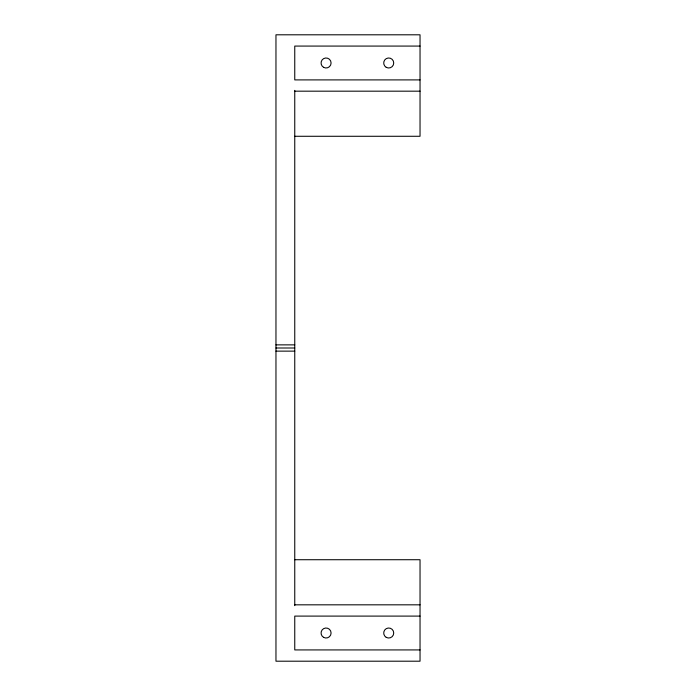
<?xml version="1.0" encoding="UTF-8"?>
<svg xmlns="http://www.w3.org/2000/svg" width="696" height="696" viewBox="0 0 696 696"><rect width="100%" height="100%" fill="white"/><g stroke="black" fill="none" stroke-linecap="round" stroke-linejoin="round"><path stroke-width="1.04" d="M420.036 46.075L294.756 46.075L294.756 79.901L420.036 79.901M294.756 91.176L420.036 91.176M294.756 136.277L420.036 136.277L420.036 34.8L275.964 34.8L275.964 661.2L420.036 661.2L420.036 559.723L294.756 559.723M275.964 344.868L294.756 344.868M275.964 348L294.756 348M275.964 351.132L294.756 351.132M294.756 604.824L420.036 604.824M420.036 616.099L294.756 616.099L294.756 649.925L420.036 649.925M294.756 90.367L294.756 605.633M386.21 67.329A5.011 5.011 0 0 0 393.727 62.988A5.011 5.011 0 0 0 386.21 58.647A5.011 5.011 0 0 0 386.21 67.329M323.57 67.329A5.011 5.011 0 0 0 331.087 62.988A5.011 5.011 0 0 0 323.57 58.647A5.011 5.011 0 0 0 323.57 67.329M323.57 637.353A5.011 5.011 0 0 0 331.087 633.012A5.011 5.011 0 0 0 323.57 628.671A5.011 5.011 0 0 0 323.57 637.353M386.21 637.353A5.011 5.011 0 0 0 393.727 633.012A5.011 5.011 0 0 0 386.21 628.671A5.011 5.011 0 0 0 386.21 637.353"/></g></svg>
